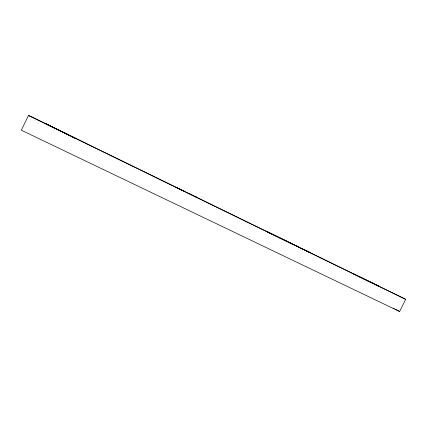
<?xml version="1.0" encoding="UTF-8"?>
<svg xmlns="http://www.w3.org/2000/svg" width="427" height="427" viewBox="0 0 427 427"><rect width="100%" height="100%" fill="white"/><g stroke="black" fill="none" stroke-linecap="round" stroke-linejoin="round"><path stroke-width="0.64" d="M28.481 115.477L21.35 130.214L399.64 311.523L405.65 299.311L32.751 117.345L28.481 115.477L405.65 299.311M47.055 124.487L46.57 124.257L54.32 128.047M177.274 187.816L175.993 187.197L184.613 191.408M195.854 196.884L196.996 197.439L188.296 193.185M289.431 242.563L290.066 242.867M355.131 274.646L353.46 273.835L373.193 283.475M47.173 124.39L48.966 125.26M54.01 127.716L45.662 123.659L69.494 135.444M63.228 132.231L68.582 134.831L62.577 131.895M72.494 136.902L76.289 138.743L68.395 134.879M276.605 236.291L266.411 231.327L287.921 241.831M291.844 243.668L290.104 242.819M306.533 250.841L310.007 252.528L300.811 248.034M359.71 276.877L379.299 286.448L375.851 284.772M279.664 237.78L299.113 247.222M393.16 308.08L394.34 308.705M395.514 309.335L399.64 311.523"/></g></svg>
